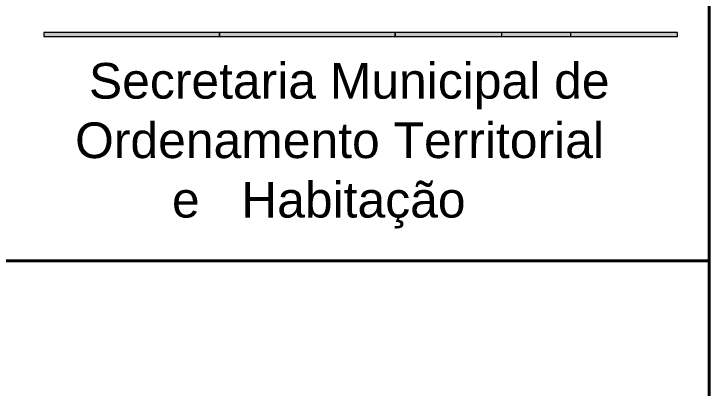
# Model space of a CAD drawing. Header units: millimetres. Extents: x 2084 to 63904, y -2368 to 2343.
# Drawn here: x 57730.3 to 57964.2, y -2068.1 to -1942.2 of the extents above; entities that cross this region are included whole.
import ezdxf

# ---------------------------------------------------------------- set-up
doc = ezdxf.new("R2010")
doc.units = ezdxf.units.MM
doc.layers.add('LOGOMARCA', color=7, linetype='Continuous', lineweight=0)
doc.layers.add('P4', color=4, linetype='Continuous', lineweight=40)
doc.styles.add('250', font='arial.ttf', dxfattribs={"height": 2.5})

msp = doc.modelspace()

# ---------------------------------------------------------------- hatches: boundary and pattern name
at = {"layer": 'LOGOMARCA'}
h = msp.add_hatch(color=256, dxfattribs=at)
edge = h.paths.add_edge_path()
edge.add_spline(control_points=[(57799.48, -1948.54), (57799.48, -1948.54), (57740.37, -1948.54), (57740.37, -1948.54), (57740.37, -1948.54), (57740.37, -1948.54), (57740.37, -1949.81), (57740.37, -1949.81)], knot_values=[0, 0, 0, 0, 0.25, 0.25, 0.25, 0.250001, 0.5, 0.5, 0.5, 0.5], degree=3, periodic=0)
edge.add_spline(control_points=[(57740.37, -1949.81), (57740.37, -1949.81), (57799.48, -1949.81), (57799.48, -1949.81), (57799.48, -1949.81), (57799.48, -1949.81), (57799.48, -1948.54), (57799.48, -1948.54), (57799.48, -1948.54), (57799.48, -1948.54), (57799.48, -1948.54), (57799.48, -1948.54)], knot_values=[0.5, 0.5, 0.5, 0.5, 0.75, 0.75, 0.75, 0.750001, 0.875, 0.875, 0.875, 0.875001, 1, 1, 1, 1], degree=3, periodic=0)
h = msp.add_hatch(color=256, dxfattribs=at)
edge = h.paths.add_edge_path()
edge.add_spline(control_points=[(57858.6, -1948.54), (57858.6, -1948.54), (57799.48, -1948.54), (57799.48, -1948.54), (57799.48, -1948.54), (57799.48, -1948.54), (57799.48, -1949.81), (57799.48, -1949.81)], knot_values=[0, 0, 0, 0, 0.25, 0.25, 0.25, 0.250001, 0.5, 0.5, 0.5, 0.5], degree=3, periodic=0)
edge.add_spline(control_points=[(57799.48, -1949.81), (57799.48, -1949.81), (57858.6, -1949.81), (57858.6, -1949.81), (57858.6, -1949.81), (57858.6, -1949.81), (57858.6, -1948.54), (57858.6, -1948.54), (57858.6, -1948.54), (57858.6, -1948.54), (57858.6, -1948.54), (57858.6, -1948.54)], knot_values=[0.5, 0.5, 0.5, 0.5, 0.75, 0.75, 0.75, 0.750001, 0.875, 0.875, 0.875, 0.875001, 1, 1, 1, 1], degree=3, periodic=0)
h = msp.add_hatch(color=256, dxfattribs=at)
edge = h.paths.add_edge_path()
edge.add_spline(control_points=[(57917.71, -1948.54), (57917.71, -1948.54), (57858.6, -1948.54), (57858.6, -1948.54), (57858.6, -1948.54), (57858.6, -1948.54), (57858.6, -1949.81), (57858.6, -1949.81)], knot_values=[0, 0, 0, 0, 0.25, 0.25, 0.25, 0.250001, 0.5, 0.5, 0.5, 0.5], degree=3, periodic=0)
edge.add_spline(control_points=[(57858.6, -1949.81), (57858.6, -1949.81), (57917.71, -1949.81), (57917.71, -1949.81), (57917.71, -1949.81), (57917.71, -1949.81), (57917.71, -1948.54), (57917.71, -1948.54), (57917.71, -1948.54), (57917.71, -1948.54), (57917.71, -1948.54), (57917.71, -1948.54)], knot_values=[0.5, 0.5, 0.5, 0.5, 0.75, 0.75, 0.75, 0.750001, 0.875, 0.875, 0.875, 0.875001, 1, 1, 1, 1], degree=3, periodic=0)
h = msp.add_hatch(color=256, dxfattribs=at)
edge = h.paths.add_edge_path()
edge.add_spline(control_points=[(57953.54, -1948.54), (57953.54, -1948.54), (57894.42, -1948.54), (57894.42, -1948.54), (57894.42, -1948.54), (57894.42, -1948.54), (57894.42, -1949.81), (57894.42, -1949.81)], knot_values=[0, 0, 0, 0, 0.25, 0.25, 0.25, 0.250001, 0.5, 0.5, 0.5, 0.5], degree=3, periodic=0)
edge.add_spline(control_points=[(57894.42, -1949.81), (57894.42, -1949.81), (57953.54, -1949.81), (57953.54, -1949.81), (57953.54, -1949.81), (57953.54, -1949.81), (57953.54, -1948.54), (57953.54, -1948.54), (57953.54, -1948.54), (57953.54, -1948.54), (57953.54, -1948.54), (57953.54, -1948.54)], knot_values=[0.5, 0.5, 0.5, 0.5, 0.75, 0.75, 0.75, 0.750001, 0.875, 0.875, 0.875, 0.875001, 1, 1, 1, 1], degree=3, periodic=0)

# ---------------------------------------------------------------- linework, layer by layer
for points in [[(57799.48, -1948.53), (57799.48, -1949.81)], [(57858.59, -1948.53), (57858.6, -1949.81)], [(57917.54, -1948.53), (57917.54, -1949.81)]]:
    msp.add_lwpolyline(points, dxfattribs=at)
for points in [[(57740.37, -1949.81), (57740.37, -1949.81), (57740.37, -1948.54), (57740.37, -1948.54), (57740.37, -1948.54), (57740.37, -1948.54), (57799.48, -1948.54), (57799.48, -1948.54), (57799.48, -1948.54), (57799.48, -1948.54), (57799.48, -1949.81), (57799.48, -1949.81), (57799.48, -1949.81), (57799.48, -1949.81), (57740.37, -1949.81), (57740.37, -1949.81)], [(57799.48, -1949.81), (57799.48, -1949.81), (57799.48, -1948.54), (57799.48, -1948.54), (57799.48, -1948.54), (57799.48, -1948.54), (57858.6, -1948.54), (57858.6, -1948.54), (57858.6, -1948.54), (57858.6, -1948.54), (57858.6, -1949.81), (57858.6, -1949.81), (57858.6, -1949.81), (57858.6, -1949.81), (57799.48, -1949.81), (57799.48, -1949.81)], [(57858.6, -1949.81), (57858.6, -1949.81), (57858.6, -1948.54), (57858.6, -1948.54), (57858.6, -1948.54), (57858.6, -1948.54), (57917.71, -1948.54), (57917.71, -1948.54), (57917.71, -1948.54), (57917.71, -1948.54), (57917.71, -1949.81), (57917.71, -1949.81), (57917.71, -1949.81), (57917.71, -1949.81), (57858.6, -1949.81), (57858.6, -1949.81)], [(57894.42, -1949.81), (57894.42, -1949.81), (57894.42, -1948.54), (57894.42, -1948.54), (57894.42, -1948.54), (57894.42, -1948.54), (57953.54, -1948.54), (57953.54, -1948.54), (57953.54, -1948.54), (57953.54, -1948.54), (57953.54, -1949.81), (57953.54, -1949.81), (57953.54, -1949.81), (57953.54, -1949.81), (57894.42, -1949.81), (57894.42, -1949.81)]]:
    msp.add_open_spline(points, degree=3, knots=[0, 0, 0, 0, 0.25, 0.25, 0.25, 0.25, 0.5, 0.5, 0.5, 0.5, 0.75, 0.75, 0.75, 0.75, 1, 1, 1, 1], dxfattribs=at)
at = {"layer": 'P4'}
msp.add_line((57964.22, -2368.06), (57964.22, -388.48), dxfattribs=at)
msp.add_lwpolyline([(57964.22, -1826.18), (57725.6, -1826.18), (57725.6, -2025.28), (57964.22, -2025.28)], close=True, dxfattribs=at)

# ---------------------------------------------------------------- texts
at = {"layer": 'LOGOMARCA', "insert": (57722.97, -1958.74), "char_height": 12, "attachment_point": 1, "style": '250'}
msp.add_mtext_dynamic_manual_height_columns('       Secretaria Municipal de \\P      Ordenamento Territorial  \\P             e   Habitação', width=2666.3391, gutter_width=750, heights=[0], dxfattribs=at)

doc.saveas('drawing.dxf')
